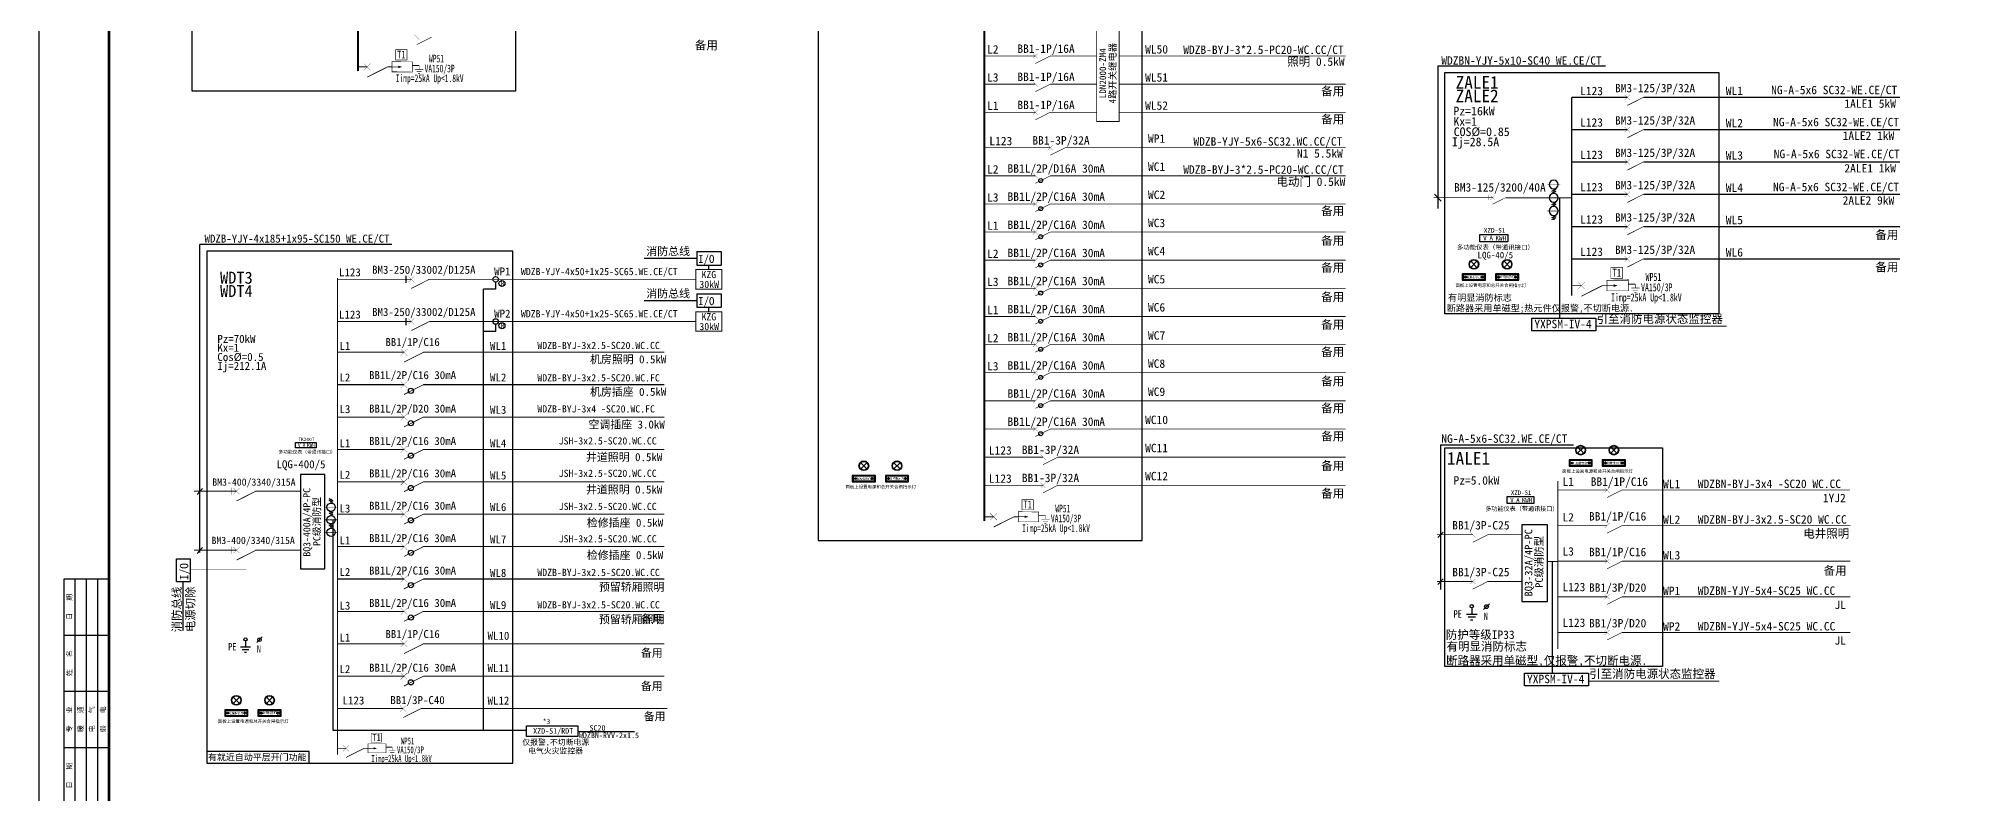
# Model space of a CAD drawing. Header units: millimetres. Extents: x -633009578 to 5705885, y -633235091 to 2571734.
# Drawn here: x 2425455 to 2494462, y 2160139 to 2187002 of the extents above; entities that cross this region are included whole.
import ezdxf
from ezdxf.enums import TextEntityAlignment as Align

# ---------------------------------------------------------------- set-up
doc = ezdxf.new("R2010")
doc.units = ezdxf.units.MM
doc.header["$LTSCALE"] = 1000
doc.header["$MEASUREMENT"] = 0
for name, pattern in [('CENTER2', [1.125, 0.75, -0.125, 0.125, -0.125]), ('CENTERX2', [101.6, 63.5, -12.7, 12.7, -12.7]), ('CONTINOUS', [0]), ('DASHED', [0.75, 0.5, -0.25]), ('USER3', [1.125, 0.875, -0.125, 0, -0.125])]:
    doc.linetypes.add(name, pattern=pattern)
doc.layers.get('0').update_dxf_attribs({"color": 9})
for name, color, linetype in [('000000000000电气', 7, 'Continuous'), ('E-TEXT-PLAN', 7, 'Continuous'), ('ETEXT', 3, 'Continuous'), ('LIU6', 7, 'Continuous'), ('Q4', 4, 'DASHED'), ('SIG_TEXT', 7, 'Continuous'), ('SYST', 7, 'Continuous'), ('电气系统', 3, 'Continuous'), ('系统图', 2, 'Continuous'), ('设备-箱柜', 3, 'Continuous'), ('院图签、封面151013$0$PUB_TITLE', 153, 'Continuous'), ('院图签、封面151013$0$图签文字', 4, 'Continuous')]:
    doc.layers.add(name, color=color, linetype=linetype)
doc.layers.add('CENTER', color=2, linetype='CENTERX2', lineweight=15)
doc.layers.add('DRAW', color=4, linetype='Continuous', lineweight=30)
doc.styles.add('-宋体', font='simhei.ttf', dxfattribs={"width": 0.8})
doc.styles.add('_TCH_LABEL', font='simhei.ttf', dxfattribs={"bigfont": 'GBCBIG'})
doc.styles.add('HZ', font='simhei.ttf', dxfattribs={"width": 0.8, "bigfont": 'HZTXT'})
doc.styles.add('QH2', font='simhei.ttf', dxfattribs={"width": 0.8, "bigfont": 'hztxt.shx'})
doc.styles.add('宋', font='simhei.ttf', dxfattribs={"width": 0.8})
doc.styles.add('宋体', font='simhei.ttf')
doc.styles.add('院图签、封面151013$0$-仿宋_GB2312', font='simhei.ttf')
doc.styles.add('院图签、封面151013$0$-宋体', font='simhei.ttf', dxfattribs={"width": 0.8})

# ---------------------------------------------------------------- blocks, each defined once
blk = doc.blocks.new('1107AA')
at = {"color": 3, "linetype": 'Continuous'}
for points, const_width in [([(0, -7.5), (-3.79, 0)], 0.3), ([(1.25, 1.25), (-1.25, -1.25)], 0.1), ([(-1.25, 1.25), (1.25, -1.25)], 0.1)]:
    blk.add_lwpolyline(points, dxfattribs=dict(at, const_width=const_width))
blk = doc.blocks.new('多功能仪表1')
at = {"layer": '系统图', "color": 2}
blk.add_lwpolyline([(499850, 344131), (501605, 344131), (501605, 343664), (499850, 343664)], close=True, dxfattribs=at)
at = {"color": 3, "linetype": 'Continuous', "style": '宋体'}
for s, p in [('多功能仪表（带通讯接口）', (500821, 343180)), ('V', (500165, 343753)), ('XZD-S1', (500773, 344242)), ('A', (500559, 343755)), ('KWH', (501160, 343748))]:
    blk.add_text(s, height=288, dxfattribs=at).set_placement(p, align=Align.CENTER)
blk = doc.blocks.new('0923')
at = {"color": 3, "linetype": 'Continuous'}
for p, q in [((-5, -3.7), (-2.5, -3.7)), ((-4.6, -5), (-3.5, -2.5)), ((-3.6, -5), (-2.4, -2.5)), ((2.5, -3.7), (5, -3.7)), ((2.9, -5), (4, -2.5)), ((3.9, -5), (5.1, -2.5)), ((10, -3.7), (12.5, -3.7)), ((10.4, -5), (11.5, -2.5)), ((11.4, -5), (12.6, -2.5))]:
    blk.add_line(p, q, dxfattribs=at)
at = {"color": 3, "linetype": 'Continuous', "const_width": 0.3}
for points in [[(-7.5, 0), (-7.5, -7.5)], [(0, 0), (0, -7.5)], [(7.5, 0), (7.5, -7.5)]]:
    blk.add_lwpolyline(points, dxfattribs=at)
at = {"color": 3, "linetype": 'Continuous'}
for centre in [(-7.5, -3.7), (0, -3.7), (7.5, -3.7)]:
    blk.add_circle(centre, 2.5, dxfattribs=at)
blk = doc.blocks.new('166')
at = {"linetype": 'CONTINOUS', "const_width": 0.3}
blk.add_lwpolyline([(2.5, 9.87), (-2.5, 9.87), (-2.5, -0.13), (2.5, -0.13)], close=True, dxfattribs=at)
blk.add_lwpolyline([(0, 9.87), (0, 6.12)], dxfattribs=at)
at = {"linetype": 'CONTINOUS'}
blk.add_lwpolyline([(0, 6.73, 1.25, 0, 0), (0, 4.87, 0, 0, 0)], format="xyseb", dxfattribs=at)
at = {"color": 1, "style": 'HZ', "width": 0.8}
blk.add_attdef('MARK', (5.02, 3.67), '', height=3, dxfattribs=at)
blk = doc.blocks.new('G$C5F426BFC')
at = {"layer": 'ETEXT', "elevation": 0}
for points, const_width in [([(5384, 3322), (5723, 3322)], 30), ([(6640, 3322), (6473, 3322)], 30), ([(7390, 3373), (7644, 3373)], 30), ([(7494, 3235), (7794, 3235)], 22.5), ([(7550, 3160), (7737, 3160)], 22.5), ([(7606, 3085), (7681, 3085)], 22.5), ([(7644, 3235), (7644, 3373)], 22.5)]:
    blk.add_lwpolyline(points, dxfattribs=dict(at, const_width=const_width))
at = {"layer": '电气系统', "color": 3, "const_width": 22.5, "elevation": 0}
blk.add_lwpolyline([(6772, 3954), (6772, 3579), (7196, 3579), (7196, 3954)], close=True, dxfattribs=at)
at = {"layer": 'ETEXT', "rotation": 89.99999999855241}
for name, p, xscale, yscale, zscale in [('1107AA', (5723, 3322, 0), 99.99999952316284, 99.99999952316284, 100), ('166', (7380, 3322, 0), 75, 75, 75)]:
    blk.add_blockref(name, p, dxfattribs=dict(at, xscale=xscale, yscale=yscale, zscale=zscale))
at = {"color": 7, "style": '_TCH_LABEL', "flags": 1}
blk.add_attdef('A', text='', height=0.00903, dxfattribs=at).set_placement((5380, 3322, 0), align=Align.MIDDLE_CENTER)
at = {"layer": '电气系统', "color": 3, "style": '宋'}
for s, width, p in [('T1', 0.8, (6829, 3634, 171)), ('WP51', 0.6, (8007, 3486, 171)), (' Iimp=25kA Up<1.8kV', 0.6, (6637, 2758, 171)), ('VA150/3P  ', 0.6, (7844, 3119, 171))]:
    blk.add_text(s, height=285, dxfattribs=dict(at, width=width)).set_placement(p)
blk = doc.blocks.new('G$CE55235D8')
blk.add_blockref('G$C5F426BFC', (-5384, -3158, 0))
blk = doc.blocks.new('TDRGDF')
at = {"layer": 'Q4', "linetype": 'ByBlock'}
for p, q in [((446388, 58473), (446594, 58679)), ((445777, 58310), (446157, 58310)), ((445841, 58210), (446095, 58210)), ((445924, 58109), (446010, 58109)), ((445967, 58530), (445967, 58311))]:
    blk.add_line(p, q, dxfattribs=at)
for centre, radius in [((445967, 58590), 60.2), ((446491, 58576), 67.1)]:
    blk.add_circle(centre, radius, dxfattribs=at)
at = {"layer": 'LIU6', "style": 'QH2', "width": 0.7}
for s, p in [('PE', (445318, 58180)), ('N', (446394, 58095))]:
    blk.add_text(s, height=270, dxfattribs=at).set_placement(p)
blk = doc.blocks.new('浪涌11')
at = {"layer": '000000000000电气', "xscale": 0.9025, "yscale": 0.9025, "zscale": 0.9025}
blk.add_blockref('G$CE55235D8', (4, 341), dxfattribs=at)
blk = doc.blocks.new('G$C27E13D8611')
at = {"layer": '000000000000电气'}
blk.add_line((-200, -863), (-200, -2879), dxfattribs=at)
blk.add_lwpolyline([(-378, 968), (0, 968), (0, -863), (-378, -863)], close=True, dxfattribs=at)
at = {"layer": '000000000000电气', "style": '宋'}
for s, p in [('电气火灾监控器', (-881, -68)), ('仅报警,不切断电源', (-588, -74)), ('XZD-S1/RDT', (-196, 16, 23345))]:
    blk.add_text(s, height=200, rotation=270, dxfattribs=at).set_placement(p, align=Align.MIDDLE)
for s, p in [('WDZBN-RVV-2x1.5', (-434, -899)), ('SC20', (-174, -1276))]:
    blk.add_text(s, height=200, rotation=270, dxfattribs=at).set_placement(p)
blk = doc.blocks.new('多功能仪表')
at = {"layer": '系统图', "color": 2}
blk.add_lwpolyline([(499850, 344131), (501605, 344131), (501605, 343664), (499850, 343664)], close=True, dxfattribs=at)
at = {"color": 3, "linetype": 'Continuous', "style": '宋体'}
for s, p in [('TK200T', (500773, 344242)), ('多功能仪表（带通讯接口）', (500821, 343180)), ('V', (500165, 343753)), ('A', (500559, 343755)), ('KWH', (501160, 343748))]:
    blk.add_text(s, height=288, dxfattribs=at).set_placement(p, align=Align.CENTER)
blk = doc.blocks.new('wuxiancewen-3dian')
at = {"color": 3, "xscale": 0.6375, "yscale": 0.6375, "zscale": 0.6375}
blk.add_blockref('多功能仪表', (-320699, -218483, 701), dxfattribs=at)
blk = doc.blocks.new('G$C60D7828E')
at = {"layer": '000000000000电气', "color": 3, "linetype": 'USER3', "ltscale": 800}
for p, q in [((-1831, 748), (38, 748)), ((472, 348), (472, 506))]:
    blk.add_line(p, q, dxfattribs=at)
at = {"layer": '000000000000电气', "color": 3}
for p, q in [((38, 990), (38, 506)), ((906, 990), (906, 506))]:
    blk.add_line(p, q, dxfattribs=at)
at = {"layer": '000000000000电气', "color": 3, "ltscale": 1000}
for p, q in [((38, 990), (906, 990)), ((38, 506), (906, 506))]:
    blk.add_line(p, q, dxfattribs=at)
at = {"layer": '000000000000电气', "color": 3, "linetype": 'Continuous', "const_width": 34.2}
blk.add_lwpolyline([(0, 348), (932, 348), (932, -348), (0, -348)], close=True, dxfattribs=at)
at = {"layer": '000000000000电气', "color": 3, "linetype": 'Continuous', "style": '-宋体'}
for s, p in [('消防总线', (-1758, 856)), ('I/O', (86, 584))]:
    blk.add_text(s, height=285, dxfattribs=at).set_placement(p)
blk = doc.blocks.new('院图签、封面151013$0$$titleblk$00000094')
at = {"layer": '院图签、封面151013$0$PUB_TITLE'}
for p, q in [((-120, 16), (0, 16)), ((-120, 16), (-120, 0)), ((-100, 16), (-100, 0)), ((-80, 16), (-80, 0)), ((-60, 16), (-60, 0)), ((-40, 16), (-40, 0)), ((-20, 16), (-20, 0)), ((0, 16), (0, 0)), ((-120, 12), (0, 12)), ((-120, 8), (0, 8)), ((-120, 4), (0, 4)), ((-120, 0), (0, 0))]:
    blk.add_line(p, q, dxfattribs=at)
at = {"layer": '院图签、封面151013$0$PUB_TITLE', "style": '院图签、封面151013$0$-仿宋_GB2312'}
for s, p in [('专   业', (-110, 13.2)), ('姓   名', (-90, 13.2)), ('日   期', (-70, 13.2)), ('专   业', (-50, 13.2)), ('姓   名', (-30, 13.2)), ('日   期', (-10, 13.2)), ('结   构', (-110, 5.2)), ('建   筑', (-110, 9.2)), ('暖   通', (-50, 9.2)), ('电   气', (-50, 5.2)), ('水   道', (-110, 1.2)), ('弱   电', (-50, 1.2))]:
    blk.add_text(s, height=1.8, dxfattribs=at).set_placement(p, align=Align.CENTER)
blk = doc.blocks.new('建筑图框_A0')
for p, q in [((0, 84100), (0, 0)), ((2500, 83100), (2500, 1000))]:
    blk.add_line(p, q)
at = {"layer": '院图签、封面151013$0$PUB_TITLE'}
blk.add_lwpolyline([(0, 0), (118900, 0), (118900, 84100), (0, 84100)], close=True, dxfattribs=at)
at = {"layer": '院图签、封面151013$0$PUB_TITLE', "const_width": 100}
blk.add_lwpolyline([(2500, 1000), (117900, 1000), (117900, 83100), (2500, 83100)], close=True, dxfattribs=at)
at = {"layer": '院图签、封面151013$0$PUB_TITLE', "xscale": 100, "yscale": 100, "zscale": 100, "rotation": 89.99999999999999}
blk.add_blockref('院图签、封面151013$0$$titleblk$00000094', (2500, 13000), dxfattribs=at)
at = {"layer": '院图签、封面151013$0$图签文字', "color": 6, "style": '院图签、封面151013$0$-宋体'}
for tag, height, width, p in [('工程主持人', 400, 0.8, (114688, 36700)), ('审定', 400, 0.8, (114688, 35900)), ('审核', 400, 0.8, (114688, 35100)), ('专业负责人', 400, 0.8, (114688, 34300)), ('校对', 400, 0.8, (114688, 33500)), ('设计', 400, 0.8, (114688, 32700)), ('方案设计人', 400, 0.8, (114688, 31900)), ('工程编号', 300, 0.7, (115738, 8700)), ('版次', 300, 0.7, (113538, 3006)), ('日期', 300, 0.7, (116838, 3000)), ('比例', 300, 0.7, (113538, 2200)), ('图号_X施', 300, 0.7, (116338, 2200)), ('图号_总数', 200, 0.7, (117338, 2000)), ('图号', 200, 0.7, (117338, 2400))]:
    blk.add_attdef(tag, text='', height=height, dxfattribs=dict(at, width=width)).set_placement(p, align=Align.MIDDLE_CENTER)
at = {"layer": '院图签、封面151013$0$图签文字', "color": 6, "style": '院图签、封面151013$0$-宋体', "width": 0.7}
for tag, p in [('建设单位_001', (115736, 7446)), ('工程名称_001', (115734, 6045)), ('图名_001', (114543, 4060))]:
    blk.add_attdef(tag, p, '', height=300, dxfattribs=at)
blk = doc.blocks.new('G$C9CA6F3F9')
at = {"layer": '000000000000电气', "color": 3}
blk.add_lwpolyline([(0, 0), (3645, 0), (3645, 416), (0, 416)], close=True, dxfattribs=at)
at = {"layer": '000000000000电气', "color": 3, "style": '宋'}
blk.add_text('有就近自动平层开门功能', height=228, dxfattribs=at).set_placement((1801, 214), align=Align.MIDDLE)
blk = doc.blocks.new('G$CE57D67AF')
at = {"color": 3}
for p, q in [((-480, 234), (-318, 396)), ((-480, 396), (-318, 234)), ((309, 234), (471, 396)), ((309, 396), (471, 234))]:
    blk.add_line(p, q, dxfattribs=at)
for points in [[(-674, -64), (-124, -64), (-124, 86), (-674, 86)], [(-654, -44), (-144, -44), (-144, 66), (-654, 66)], [(115, -64), (665, -64), (665, 86), (115, 86)], [(135, -44), (645, -44), (645, 66), (135, 66)]]:
    blk.add_lwpolyline(points, close=True, dxfattribs=at)
at = {"layer": 'CENTER', "linetype": 'CENTER2', "lineweight": -2}
for p, q in [((-631, 11), (-567, 11)), ((-167, 11), (-231, 11)), ((-199, -21), (-199, 43)), ((158, 11), (222, 11)), ((190, -21), (190, 43)), ((622, 11), (558, 11)), ((590, -21), (590, 43))]:
    blk.add_line(p, q, dxfattribs=at)
at = {"layer": 'DRAW', "lineweight": -2}
for centre in [(-599, 11), (-199, 11), (190, 11), (590, 11)]:
    blk.add_circle(centre, 21, dxfattribs=at)
at = {"layer": 'DRAW'}
for centre, radius in [((-399, 315), 115), ((-399, 315), 105), ((390, 315), 115), ((390, 315), 105)]:
    blk.add_circle(centre, radius, dxfattribs=at)
at = {"layer": 'SIG_TEXT', "color": 4, "style": '宋体'}
for s, height, p in [('电源指示灯', 50, (-583, -20)), ('合闸指示灯', 50, (213, -10)), ('面板上设置电源和总开关合闸指示灯', 75, (-837, -221))]:
    blk.add_text(s, height=height, dxfattribs=at).set_placement(p)

msp = doc.modelspace()

# ---------------------------------------------------------------- linework, layer by layer
at = {"color": 3, "linetype": 'Continuous'}
for p, q in [((2479634.2, 2177051.3), (2479634.2, 2181342.6)), ((2475376.2, 2172547.6), (2475376.2, 2167392.2)), ((2475376.2, 2172547.6), (2480118.9, 2172547.6)), ((2475280.7, 2169242.3), (2475471.7, 2169433.2)), ((2479373.1, 2164412.1), (2479373.1, 2168392.2)), ((2475280.7, 2167576.1), (2475471.7, 2167767))]:
    msp.add_line(p, q, dxfattribs=at)
for points in [[(2478637.4, 2177051.3), (2480912.3, 2177051.3), (2480912.3, 2176601.3), (2478637.4, 2176601.3)], [(2475539.6, 2172431.4), (2483287.7, 2172431.4), (2483287.7, 2164647.2), (2475539.6, 2164647.2)], [(2478376.2, 2164412.1), (2480651.1, 2164412.1), (2480651.1, 2163962.1), (2478376.2, 2163962.1)]]:
    msp.add_lwpolyline(points, close=True, dxfattribs=at)
for points, const_width in [([(2485568.9, 2176767.6), (2480912.3, 2176767.6)], 31.5), ([(2479556.2, 2171253.6), (2479556.2, 2165276.2)], 35), ([(2479186.5, 2168392.2), (2479556.2, 2168392.2)], 35), ([(2485307.8, 2164128.5), (2480651.1, 2164128.5)], 31.5)]:
    msp.add_lwpolyline(points, dxfattribs=dict(at, const_width=const_width))
at = {"color": 3}
msp.add_lwpolyline([(2479193.1, 2169701.1), (2478275, 2169701.1), (2478275, 2166968.7), (2479193.1, 2166968.7)], close=True, dxfattribs=at)
at = {"layer": '000000000000电气', "linetype": 'CONTINOUS'}
for p, q in [((2475288, 2186040.1), (2475288, 2180956.4)), ((2475288, 2186040.1), (2481260.9, 2186040.1)), ((2475404.7, 2181220.7), (2475167.5, 2181466.4))]:
    msp.add_line(p, q, dxfattribs=at)
at = {"layer": '000000000000电气', "color": 3, "linetype": 'Continuous'}
for p, q in [((2431189.4, 2168711.7), (2431189.4, 2179681.7)), ((2438029.7, 2179675), (2431189.4, 2179681.7)), ((2430355.5, 2167676.5), (2430355.5, 2168490)), ((2430355.5, 2168490), (2430859.1, 2168490)), ((2430859.1, 2167676.5), (2430859.1, 2168490)), ((2430355.5, 2167676.5), (2430859.1, 2167676.5)), ((2430600.2, 2165934.6), (2430600.2, 2167676.5))]:
    msp.add_line(p, q, dxfattribs=at)
at = {"layer": '000000000000电气', "color": 3}
for p, q in [((2438528.9, 2178560.3), (2438528.9, 2178312.6)), ((2438528.9, 2177058), (2438528.9, 2176810.3))]:
    msp.add_line(p, q, dxfattribs=at)
at = {"layer": '000000000000电气', "color": 3, "const_width": 29.2, "elevation": 0}
msp.add_lwpolyline([(2463933.1, 2184058.2), (2463133.6, 2184058.2), (2463133.6, 2187696.2), (2463933.1, 2187696.2)], close=True, dxfattribs=at)
at = {"layer": '000000000000电气', "color": 3}
for points, const_width in [([(2459133.2, 2186388.3), (2460950.5, 2186388.3)], 29.2), ([(2461482, 2186388.3), (2463133.6, 2186388.3)], 29.2), ([(2463933.1, 2186388.3), (2472003.5, 2186388.3)], 29.2), ([(2459133.2, 2185386.8), (2460950.5, 2185386.8)], 29.2), ([(2461482, 2185386.8), (2463133.6, 2185386.8)], 29.2), ([(2463933.1, 2185386.8), (2472003.5, 2185386.8)], 29.2), ([(2459133.2, 2184385.2), (2460950.5, 2184385.2)], 29.2), ([(2461482, 2184385.2), (2463133.6, 2184385.2)], 29.2), ([(2463933.1, 2184385.2), (2472003.5, 2184385.2)], 29.2), ([(2459133.2, 2183123.8), (2461483.5, 2183123.8)], 29.2), ([(2462015, 2183123.8), (2472003.5, 2183123.8)], 29.2), ([(2459133.2, 2182122.2), (2460950.5, 2182122.2)], 29.2), ([(2461482, 2182122.2), (2472003.5, 2182122.2)], 29.2), ([(2459133.2, 2181120.7), (2460950.5, 2181120.7)], 29.2), ([(2461482, 2181120.7), (2472003.5, 2181120.7)], 29.2), ([(2459133.2, 2180119.1), (2460950.5, 2180119.1)], 29.2), ([(2461482, 2180119.1), (2472003.5, 2180119.1)], 29.2), ([(2459133.2, 2179117.5), (2460950.5, 2179117.5)], 29.2), ([(2461482, 2179117.5), (2472003.5, 2179117.5)], 29.2), ([(2436091.5, 2178436.6), (2438723.8, 2178436.6)], 34.2), ([(2439365, 2178436.6), (2448853, 2178436.6)], 34.2), ([(2459133.2, 2178116), (2460950.5, 2178116)], 29.2), ([(2461482, 2178116), (2472003.5, 2178116)], 29.2), ([(2436091.5, 2176934.3), (2438723.8, 2176934.3)], 34.2), ([(2439365, 2176934.3), (2448853, 2176934.3)], 34.2), ([(2459133.2, 2177114.4), (2460950.5, 2177114.4)], 29.2), ([(2461482, 2177114.4), (2472003.5, 2177114.4)], 29.2), ([(2436091.5, 2175838.5), (2438463.6, 2175838.5)], 38), ([(2439156.1, 2175838.5), (2447739.8, 2175838.5)], 38), ([(2459133.2, 2176112.8), (2460950.5, 2176112.8)], 29.2), ([(2461482, 2176112.8), (2472003.5, 2176112.8)], 29.2), ([(2459133.2, 2175111.3), (2460950.5, 2175111.3)], 29.2), ([(2461482, 2175111.3), (2472003.5, 2175111.3)], 29.2), ([(2436091.5, 2174685.3), (2438463.6, 2174685.3)], 38), ([(2439156.1, 2174685.3), (2447737.8, 2174685.3)], 38), ([(2459133.2, 2174109.7), (2460950.5, 2174109.7)], 29.2), ([(2461482, 2174109.7), (2472003.5, 2174109.7)], 29.2), ([(2436091.5, 2173532.1), (2438463.6, 2173532.1)], 38), ([(2439156.1, 2173532.1), (2447737.8, 2173532.1)], 38), ([(2459133.2, 2173108.1), (2460950.5, 2173108.1)], 29.2), ([(2461482, 2173108.1), (2472003.5, 2173108.1)], 29.2), ([(2436091.5, 2172378.9), (2438463.6, 2172378.9)], 38), ([(2439156.1, 2172378.9), (2447737.8, 2172378.9)], 38), ([(2459133.1, 2172106.6), (2461224.1, 2172106.6)], 29.2), ([(2461755.5, 2172106.6), (2472003.5, 2172106.6)], 29.2), ([(2436091.5, 2171225.8), (2438463.6, 2171225.8)], 38), ([(2439156.1, 2171225.8), (2447737.8, 2171225.8)], 38), ([(2459133.1, 2171105), (2461224.1, 2171105)], 29.2), ([(2461755.5, 2171105), (2472003.5, 2171105)], 29.2), ([(2479556.2, 2170936), (2481314.5, 2170936)], 29.2), ([(2481845.9, 2170936), (2489965.8, 2170936)], 29.2), ([(2435646.9, 2169873.9), (2436091.5, 2169873.9)], 34.2), ([(2436091.5, 2170072.6), (2438463.6, 2170072.6)], 38), ([(2439156.1, 2170072.6), (2447737.8, 2170072.6)], 38), ([(2479556.2, 2169668), (2481314.5, 2169668)], 29.2), ([(2481845.9, 2169668), (2489981.2, 2169668)], 29.2), ([(2436091.5, 2168919.4), (2438463.6, 2168919.4)], 38), ([(2439156.1, 2168919.4), (2447737.8, 2168919.4)], 38), ([(2475253.9, 2169342.3), (2476529.6, 2169342.3)], 29.2), ([(2478275, 2169342.3), (2477061.1, 2169342.3)], 29.2), ([(2479556.2, 2168399.9), (2481314.5, 2168399.9)], 29.2), ([(2481845.9, 2168399.9), (2489981.2, 2168399.9)], 29.2), ([(2436091.5, 2167766.2), (2438463.6, 2167766.2)], 38), ([(2439156.1, 2167766.2), (2447737.8, 2167766.2)], 38), ([(2475253.9, 2167676.1), (2476529.6, 2167676.1)], 29.2), ([(2478275, 2167676.1), (2477061.1, 2167676.1)], 29.2), ([(2479556.2, 2167131.9), (2481314.5, 2167131.9)], 29.2), ([(2481845.9, 2167131.9), (2489981.2, 2167131.9)], 29.2), ([(2436091.5, 2166613), (2438463.6, 2166613)], 38), ([(2439156.1, 2166613), (2447737.8, 2166613)], 38), ([(2436091.5, 2165459.9), (2438463.6, 2165459.9)], 38), ([(2439156.1, 2165459.9), (2447737.8, 2165459.9)], 38), ([(2479556.2, 2165863.9), (2481314.5, 2165863.9)], 29.2), ([(2481845.9, 2165863.9), (2489981.2, 2165863.9)], 29.2), ([(2436091.5, 2164306.7), (2438463.6, 2164306.7)], 38), ([(2439156.1, 2164306.7), (2447737.8, 2164306.7)], 38), ([(2439069.3, 2163153.5), (2447845.7, 2163153.5)], 34.2)]:
    msp.add_lwpolyline(points, dxfattribs=dict(at, const_width=const_width))
at = {"layer": '000000000000电气', "color": 2}
msp.add_lwpolyline([(2475539.6, 2185803.8), (2485287.8, 2185803.8), (2485287.8, 2177206.5), (2475539.6, 2177206.5)], close=True, dxfattribs=at)
at = {"layer": '000000000000电气', "color": 3, "linetype": 'Continuous'}
for points, const_width in [([(2480053.2, 2184919.8), (2480053.2, 2177852.9)], 46.3), ([(2480053.2, 2184919.8), (2482033.9, 2184919.8)], 46.3), ([(2480053.2, 2183768.7), (2482033.9, 2183768.7)], 46.3), ([(2480053.2, 2182617.7), (2482033.9, 2182617.7)], 46.3), ([(2475132, 2181343.6), (2477231, 2181343.6)], 27.2), ([(2477089.4, 2181436.6), (2477089.4, 2181256.6)], 13.6), ([(2477698.3, 2181342.6), (2480055.7, 2181342.6)], 36.7), ([(2480053.2, 2181466.6), (2482033.9, 2181466.6)], 46.3), ([(2480053.2, 2180315.5), (2482033.9, 2180315.5)], 46.3), ([(2480053.2, 2179164.4), (2482033.9, 2179164.4)], 46.3), ([(2436091.5, 2161508.8), (2436091.5, 2178479.3)], 34.2), ([(2430859.1, 2168105.3), (2432853.1, 2168105.3), (2432853.1, 2170961.5)], 0.99), ([(2432334.9, 2171019.5), (2432334.9, 2170771.8)], 8.55), ([(2430987, 2170895.6), (2432498.9, 2170895.6)], 34.2), ([(2433171.3, 2170895.6), (2434774.7, 2170895.6)], 34.2), ([(2432334.9, 2168913.6), (2432334.9, 2168665.9)], 8.55), ([(2430987, 2168789.8), (2432498.9, 2168789.8)], 34.2), ([(2433171.3, 2168789.8), (2434774.7, 2168789.8)], 34.2), ([(2436090.4, 2163153.5), (2438428, 2163153.5)], 34.2)]:
    msp.add_lwpolyline(points, dxfattribs=dict(at, const_width=const_width))
at = {"layer": '000000000000电气', "color": 2, "linetype": 'Continuous', "const_width": 46.3}
for points in [[(2482612.5, 2184919.8), (2491751.7, 2184919.8)], [(2482612.5, 2183768.7), (2491751.7, 2183768.7)], [(2482612.5, 2182617.7), (2491751.7, 2182617.7)], [(2482612.5, 2181466.6), (2491751.7, 2181466.6)], [(2482612.5, 2180315.5), (2491751.7, 2180315.5)], [(2482612.5, 2179164.4), (2491751.7, 2179164.4)]]:
    msp.add_lwpolyline(points, dxfattribs=at)
at = {"layer": '000000000000电气', "color": 3}
for points in [[(2431436.6, 2161213.2), (2442335.3, 2161213.2), (2442335.3, 2179436.4), (2431436.6, 2179436.4)], [(2435646.9, 2171489.2), (2434774.7, 2171489.2), (2434774.7, 2168127.5), (2435646.9, 2168127.5)]]:
    msp.add_lwpolyline(points, close=True, dxfattribs=at)
at = {"layer": '000000000000电气'}
for points in [[(2441728.4, 2178338.2), (2441728.4, 2178082.3), (2441299.2, 2178082.3)], [(2441299.2, 2162383.1), (2441299.2, 2178082.3)], [(2441728.4, 2176835.9), (2441728.4, 2176580), (2441299.2, 2176580)], [(2435927.4, 2169865.1), (2435927.4, 2162383.1), (2442825.4, 2162383.1)]]:
    msp.add_lwpolyline(points, dxfattribs=at)
at = {"layer": '000000000000电气', "color": 3}
for points in [[(2431283.7, 2170993.2), (2431095, 2170779.4)], [(2431283.7, 2168887.3), (2431095, 2168673.5)]]:
    msp.add_lwpolyline(points, dxfattribs=at)
for centre, radius in [((2461140.4, 2181954.3), 70.9), ((2461140.4, 2180952.7), 70.9), ((2461140.4, 2179951.2), 70.9), ((2461140.4, 2178949.6), 70.9), ((2461140.4, 2177948), 70.9), ((2461140.4, 2176946.5), 70.9), ((2461140.4, 2175944.9), 70.9), ((2438711, 2174466.5), 92.4), ((2461140.4, 2174943.4), 70.9), ((2461140.4, 2173941.8), 70.9), ((2438711, 2173313.3), 92.4), ((2461140.4, 2172940.2), 70.9), ((2438711, 2172160.1), 92.4), ((2438711, 2171007), 92.4), ((2438711, 2169853.8), 92.4), ((2438711, 2168700.6), 92.4), ((2438711, 2167547.4), 92.4), ((2438711, 2166394.2), 92.4), ((2438711, 2164087.9), 92.4)]:
    msp.add_circle(centre, radius, dxfattribs=at)
at = {"layer": '000000000000电气'}
for centre, radius in [((2441728.4, 2178436.6), 98.4), ((2441951.3, 2178288.2), 106.9), ((2441728.4, 2176934.3), 98.4), ((2441951.3, 2176785.9), 106.9)]:
    msp.add_circle(centre, radius, dxfattribs=at)
at = {"layer": 'SYST', "color": 3, "linetype": 'Continuous', "const_width": 64.8}
for points in [[(2459133.2, 2235781.9), (2459133.1, 2169836.4)], [(2436825.1, 2235452), (2436825.1, 2185856.2)]]:
    msp.add_lwpolyline(points, dxfattribs=at)
at = {"layer": '电气系统', "color": 3}
for points in [[(2464753.5, 2236125), (2453213.6, 2236125), (2453213.6, 2169132.6), (2464753.5, 2169132.6)], [(2442445.5, 2235795.1), (2430905.6, 2235795.1), (2430905.6, 2185152.4), (2442445.5, 2185152.3)]]:
    msp.add_lwpolyline(points, close=True, dxfattribs=at)

# ---------------------------------------------------------------- block references
for name, p in [('G$C60D7828E', (2448853, 2178436.6)), ('G$C60D7828E', (2448853, 2176934.3)), ('G$C9CA6F3F9', (2431436.6, 2161213.2))]:
    msp.add_blockref(name, p)
at = {"linetype": 'Continuous'}
msp.add_blockref('TDRGDF', (2030527.3, 2108206.4, 2.8), dxfattribs=at)
at = {"layer": '000000000000电气', "color": 3}
for name, p, xscale, yscale, zscale, rotation in [('1107AA', (2438916.1, 2187060), 70.85880000013579, 70.85880000013579, 70.85880000013579, 90), ('1107AA', (2460950.5, 2186388.3), 70.85880000013579, 70.85880000013579, 70.85880000013579, 90), ('1107AA', (2460950.5, 2185386.8), 70.85880000013579, 70.85880000013579, 70.85880000013579, 90), ('1107AA', (2460950.5, 2184385.2), 70.85880000013579, 70.85880000013579, 70.85880000013579, 90), ('1107AA', (2461483.5, 2183123.8), 70.85880000013579, 70.85880000013579, 70.85880000013579, 90), ('1107AA', (2460950.5, 2182122.2), 70.85880000013579, 70.85880000013579, 70.85880000013579, 90), ('1107AA', (2460950.5, 2181120.7), 70.85880000013579, 70.85880000013579, 70.85880000013579, 90), ('1107AA', (2460950.5, 2180119.1), 70.85880000013579, 70.85880000013579, 70.85880000013579, 90), ('1107AA', (2438723.8, 2178436.6), 85.5, 85.5, 85.5, 90), ('1107AA', (2460950.5, 2179117.5), 70.85880000013579, 70.85880000013579, 70.85880000013579, 90), ('1107AA', (2460950.5, 2178116), 70.85880000013579, 70.85880000013579, 70.85880000013579, 90), ('1107AA', (2460950.5, 2177114.4), 70.85880000013579, 70.85880000013579, 70.85880000013579, 90), ('1107AA', (2438723.8, 2176934.3), 85.5, 85.5, 85.5, 90), ('1107AA', (2438463.6, 2175838.5), 92.34000000017694, 92.34000000017694, 92.34000000017694, 90), ('1107AA', (2460950.5, 2176112.8), 70.85880000013579, 70.85880000013579, 70.85880000013579, 90), ('1107AA', (2460950.5, 2175111.3), 70.85880000013579, 70.85880000013579, 70.85880000013579, 90), ('1107AA', (2438463.6, 2174685.3), 92.34000000017694, 92.34000000017694, 92.34000000017694, 90), ('1107AA', (2460950.5, 2174109.7), 70.85880000013579, 70.85880000013579, 70.85880000013579, 90), ('1107AA', (2438463.6, 2173532.1), 92.34000000017694, 92.34000000017694, 92.34000000017694, 90), ('1107AA', (2460950.5, 2173108.1), 70.85880000013579, 70.85880000013579, 70.85880000013579, 90), ('1107AA', (2438463.6, 2172378.9), 92.34000000017694, 92.34000000017694, 92.34000000017694, 90), ('1107AA', (2461224.1, 2172106.6), 70.85880000013579, 70.85880000013579, 70.85880000013579, 90), ('1107AA', (2432498.9, 2170895.6), 92.34000000017694, 92.34000000017694, 92.34000000017694, 90), ('1107AA', (2438463.6, 2171225.8), 92.34000000017694, 92.34000000017694, 92.34000000017694, 90), ('1107AA', (2461224.1, 2171105), 70.85880000013579, 70.85880000013579, 70.85880000013579, 90), ('1107AA', (2481314.5, 2170936), 70.85880000013579, 70.85880000013579, 70.85880000013579, 90), ('0923', (2435647.1, 2169875.5), 59.55507249995428, 59.55507249995428, 59.55507249995428, 89.99999846317257), ('1107AA', (2438463.6, 2170072.6), 92.34000000017694, 92.34000000017694, 92.34000000017694, 90), ('1107AA', (2481314.5, 2169668), 70.85880000013579, 70.85880000013579, 70.85880000013579, 90), ('1107AA', (2432498.9, 2168789.8), 92.34000000017694, 92.34000000017694, 92.34000000017694, 90), ('1107AA', (2438463.6, 2168919.4), 92.34000000017694, 92.34000000017694, 92.34000000017694, 90), ('1107AA', (2476529.6, 2169342.3), 70.85880000013579, 70.85880000013579, 70.85880000013579, 90), ('1107AA', (2481314.5, 2168399.9), 70.85880000013579, 70.85880000013579, 70.85880000013579, 90), ('1107AA', (2438463.6, 2167766.2), 92.34000000017694, 92.34000000017694, 92.34000000017694, 90), ('1107AA', (2476529.6, 2167676.1), 70.85880000013579, 70.85880000013579, 70.85880000013579, 90), ('1107AA', (2481314.5, 2167131.9), 70.85880000013579, 70.85880000013579, 70.85880000013579, 90), ('1107AA', (2438463.6, 2166613), 92.34000000017694, 92.34000000017694, 92.34000000017694, 90), ('1107AA', (2438463.6, 2165459.9), 92.34000000017694, 92.34000000017694, 92.34000000017694, 90), ('1107AA', (2481314.5, 2165863.9), 70.85880000013579, 70.85880000013579, 70.85880000013579, 90), ('1107AA', (2438463.6, 2164306.7), 92.34000000017694, 92.34000000017694, 92.34000000017694, 90)]:
    msp.add_blockref(name, p, dxfattribs=dict(at, xscale=xscale, yscale=yscale, zscale=zscale, rotation=rotation))
at = {"layer": '000000000000电气'}
for name, p, xscale, yscale, zscale in [('浪涌11', (2436825.1, 2185480.1), 1.066078125, 1.066078125, 1.066078125), ('G$CE55235D8', (2480055.2, 2178048.5), 1.00276775, 1.00276775, 1.00276775), ('浪涌11', (2459133.1, 2169460.4), 1.066078125, 1.066078125, 1.066078125), ('G$CE55235D8', (2436105.1, 2161594.6, 0), 0.8573749999999999, 0.8573749999999999, 0.8573749999999999)]:
    msp.add_blockref(name, p, dxfattribs=dict(at, xscale=xscale, yscale=yscale, zscale=zscale))
at = {"layer": '000000000000电气', "linetype": 'Continuous'}
for p, xscale, yscale, zscale, rotation in [((2482033.9, 2184919.8), 77.14311788782537, 77.14311788782537, 77.14311788782537, 89.99999969253692), ((2482033.9, 2183768.7), 77.14311788782537, 77.14311788782537, 77.14311788782537, 89.99999969253692), ((2482033.9, 2182617.7), 77.14311788782537, 77.14311788782537, 77.14311788782537, 89.99999969253692), ((2477237, 2181343.6), 61.23081981845084, 61.23081981845084, 61.23081981845084, 90), ((2482033.9, 2181466.6), 77.14311788782537, 77.14311788782537, 77.14311788782537, 89.99999969253692), ((2482033.9, 2180315.5), 77.14311788782537, 77.14311788782537, 77.14311788782537, 89.99999969253692), ((2482033.9, 2179164.4), 77.14311788782537, 77.14311788782537, 77.14311788782537, 89.99999969253692)]:
    msp.add_blockref('1107AA', p, dxfattribs=dict(at, xscale=xscale, yscale=yscale, zscale=zscale, rotation=rotation))
at = {"layer": '000000000000电气', "color": 3, "linetype": 'Continuous'}
for name, p, xscale, yscale, zscale, rotation in [('0923', (2479179.9, 2181341.2, 1245.5), -62.68892310445187, 62.68892310445185, 62.68892310449999, 90.000001536825), ('1107AA', (2438428, 2163153.5), 85.5, 85.5, 85.5, 90)]:
    msp.add_blockref(name, p, dxfattribs=dict(at, xscale=xscale, yscale=yscale, zscale=zscale, rotation=rotation))
at = {"layer": '000000000000电气', "color": 3}
for p, xscale, yscale, zscale in [((2193538.8, 1985030, 622.8), 0.566661, 0.566661, 0.566661), ((2208669.1, 1985446.5), 0.5383333333333333, 0.5383333333333333, 0.5383333333333333)]:
    msp.add_blockref('多功能仪表1', p, dxfattribs=dict(at, xscale=xscale, yscale=yscale, zscale=zscale))
at = {"layer": '000000000000电气', "color": 1, "xscale": 1.5, "yscale": 1.5, "zscale": 1.5}
for p in [(2477168, 2178498.8), (2480969.6, 2171881.4), (2455440.4, 2171325.3), (2433089.2, 2162976.6)]:
    msp.add_blockref('G$CE57D67AF', p, dxfattribs=at)
at = {"layer": '000000000000电气', "color": 2, "xscale": 0.66, "yscale": 0.66, "zscale": 0.66}
msp.add_blockref('wuxiancewen-3dian', (2435950.3, 2172037, -792.4), dxfattribs=at)
at = {"layer": '000000000000电气', "linetype": 'Continuous', "xscale": 0.95, "yscale": 0.95, "zscale": 0.95}
msp.add_blockref('TDRGDF', (2009150.3, 2109956.7), dxfattribs=at)
at = {"layer": '000000000000电气', "rotation": 90}
msp.add_blockref('G$C27E13D8611', (2443793.8, 2162536.4), dxfattribs=at)
at = {"layer": '设备-箱柜'}
msp.add_blockref('建筑图框_A0', (2425455.3, 2154771.4), dxfattribs=at)

# ---------------------------------------------------------------- texts
at = {"color": 3, "linetype": 'Continuous', "style": '-宋体'}
for s, p in [('引至消防电源状态监控器', (2480936.2, 2176879.4)), ('YXPSM-IV-4', (2478723.1, 2176696.7)), ('NG-A-5x6-SC32.WE.CE/CT', (2475407.8, 2172615.7, -7.1)), ('Pz=5.0kW', (2475844.4, 2171126.7)), ('L1', (2479723.2, 2171083.8)), ('WL1', (2483307.8, 2170999.6)), ('BB1/3P-C25', (2475798.5, 2169530.1)), ('WL2', (2483307.8, 2169731.5)), ('WL3', (2483307.8, 2168463.5)), ('WP1', (2483307.8, 2167195.5)), ('WP2', (2483307.8, 2165927.5)), ('YXPSM-IV-4', (2478462, 2164057.6)), ('引至消防电源状态监控器', (2480675, 2164240.3))]:
    msp.add_text(s, height=300, dxfattribs=at).set_placement(p)
at = {"layer": '000000000000电气', "color": 3}
for s, height, style, p in [('备用', 300, '宋', (2449231.7, 2186778.4)), ('BB1-1P/16A', 300, '宋', (2461330, 2186624.4)), ('L2', 300, '宋', (2459434.5, 2186624.4)), ('WL50', 300, '宋', (2465268, 2186624.4)), ('WDZB-BYJ-3*2.5-PC20-WC.CC/CT', 300, '宋', (2469075, 2186586.2)), ('照明 0.5kW', 300, '宋', (2470943.3, 2186187.8)), ('L3', 300, '宋', (2459434.5, 2185622.8)), ('BB1-1P/16A', 300, '宋', (2461330, 2185622.8)), ('WL51', 300, '宋', (2465268, 2185622.8)), ('L1', 300, '宋', (2459434.5, 2184621.3)), ('BB1-1P/16A', 300, '宋', (2461330, 2184621.3)), ('WL52', 300, '宋', (2465268, 2184621.3)), ('备用', 300, '宋', (2471539.7, 2185144.5)), ('备用', 300, '宋', (2471539.7, 2184143)), ('L123', 300, '宋', (2459720.7, 2183359.9)), ('BB1-3P/32A', 300, '宋', (2461863, 2183359.9)), ('WP1', 300, '宋', (2465268, 2183448.8)), ('WDZB-YJY-5x6-SC32.WC.CC/CT', 300, '宋', (2469233, 2183321.6)), ('N1 5.5kW', 300, '宋', (2471083.5, 2182923.3)), ('L2', 300, '宋', (2459434.5, 2182352.4)), ('BB1L/2P/D16A 30mA', 300, '宋', (2461694.5, 2182358.3)), ('WC1', 300, '宋', (2465268, 2182447.3)), ('WDZB-BYJ-3*2.5-PC20-WC.CC/CT', 300, '宋', (2469075, 2182320.1)), ('电动门 0.5kW', 300, '宋', (2470764.8, 2181921.7)), ('L3', 300, '宋', (2459434.5, 2181350.8)), ('BB1L/2P/C16A 30mA', 300, '宋', (2461694.5, 2181356.7)), ('WC2', 300, '宋', (2465268, 2181445.7)), ('WC3', 300, '宋', (2465268, 2180444.1)), ('备用', 300, '宋', (2471539.7, 2180878.4)), ('L1', 300, '宋', (2459434.5, 2180349.2)), ('BB1L/2P/C16A 30mA', 300, '宋', (2461694.5, 2180355.2)), ('备用', 300, '宋', (2471539.7, 2179825.9)), ('L2', 300, '宋', (2459434.5, 2179347.7)), ('BB1L/2P/C16A 30mA', 300, '宋', (2461694.5, 2179353.6)), ('WC4', 300, '宋', (2465268, 2179442.6)), ('BM3-250/33002/D125A', 285, '宋', (2439169.6, 2178752.9)), ('BB1L/2P/C16A 30mA', 300, '宋', (2461694.5, 2178352)), ('WC5', 300, '宋', (2465268, 2178441)), ('备用', 300, '宋', (2471539.7, 2178865)), ('L3', 300, '宋', (2459434.5, 2178346.1)), ('备用', 300, '宋', (2471539.7, 2177817.5)), ('BM3-250/33002/D125A', 285, '宋', (2439169.6, 2177250.6)), ('L1', 300, '宋', (2459434.5, 2177344.5)), ('BB1L/2P/C16A 30mA', 300, '宋', (2461694.5, 2177350.5)), ('WC6', 300, '宋', (2465268, 2177439.4)), ('L2', 300, '宋', (2459434.5, 2176343)), ('BB1L/2P/C16A 30mA', 300, '宋', (2461694.5, 2176348.9)), ('WC7', 300, '宋', (2465268, 2176437.9)), ('备用', 300, '宋', (2471539.7, 2176832.7)), ('BB1/1P/C16', 285, '宋', (2438768.9, 2176179.8)), ('机房照明 0.5kW', 285, '宋', (2446447.6, 2175595.3)), ('备用', 300, '宋', (2471539.7, 2175860.3)), ('BB1L/2P/C16 30mA', 285, '宋', (2438768.9, 2175003)), ('L3', 300, '宋', (2459434.5, 2175341.4)), ('BB1L/2P/C16A 30mA', 300, '宋', (2461694.5, 2175347.3)), ('WC8', 300, '宋', (2465268, 2175436.3)), ('机房插座 0.5kW', 285, '宋', (2446447.6, 2174442.1)), ('BB1L/2P/C16A 30mA', 300, '宋', (2461694.5, 2174345.8)), ('WC9', 300, '宋', (2465268, 2174434.7)), ('备用', 300, '宋', (2471539.7, 2174819.2)), ('BB1L/2P/D20 30mA', 285, '宋', (2438768.9, 2173810.4)), ('备用', 300, '宋', (2471539.7, 2173857.2)), ('空调插座 3.0kW', 285, '宋', (2446392.6, 2173278)), ('BB1L/2P/C16A 30mA', 300, '宋', (2461694.5, 2173344.2)), ('WC10', 300, '宋', (2465268, 2173433.2)), ('备用', 300, '宋', (2471539.7, 2172855.6)), ('BB1L/2P/C16 30mA', 285, '宋', (2438768.9, 2172657.3)), ('L123', 300, '宋', (2459701.8, 2172342.6)), ('BB1-3P/32A', 300, '宋', (2461489.8, 2172342.6)), ('WC11', 300, '宋', (2465268, 2172431.6)), ('BB1L/2P/C16 30mA', 285, '宋', (2438768.9, 2171504.1)), ('井道照明 0.5kW', 285, '宋', (2446304.2, 2172113.5)), ('备用', 300, '宋', (2471539.7, 2171808.1)), ('BM3-400/3340/315A', 256.5, '-宋体', (2433119.1, 2171196.4)), ('井道照明 0.5kW', 285, '宋', (2446304.2, 2170960.3)), ('L123', 300, '宋', (2459701.8, 2171341.1)), ('BB1-3P/32A', 300, '宋', (2461489.8, 2171341.1)), ('WC12', 300, '宋', (2465268, 2171430)), ('备用', 300, '宋', (2471539.7, 2170823.4)), ('BB1L/2P/C16 30mA', 285, '宋', (2438768.9, 2170350.9)), ('检修插座 0.5kW', 285, '宋', (2446336.3, 2169780.6)), ('BM3-400/3340/315A', 256.5, '-宋体', (2433092, 2169121)), ('BB1L/2P/C16 30mA', 285, '宋', (2438768.9, 2169197.7)), ('BB1L/2P/C16 30mA', 285, '宋', (2438768.9, 2168044.5)), ('检修插座 0.5kW', 285, '宋', (2446336.3, 2168627.5)), ('预留轿厢照明', 285, '宋', (2446572.3, 2167492.6, 70)), ('BB1L/2P/C16 30mA', 285, '宋', (2438768.9, 2166891.4)), ('预留轿厢照明', 285, '宋', (2446572.3, 2166339.4, 70)), ('备用', 285, '宋', (2447290.3, 2166362, 70)), ('BB1/1P/C16', 285, '宋', (2438768.9, 2165783.8)), ('BB1L/2P/C16 30mA', 285, '宋', (2438768.9, 2164585)), ('备用', 285, '宋', (2447290.3, 2165145, 70)), ('备用', 285, '宋', (2447290.3, 2163964.3, 70)), ('BB1/3P-C40', 285, '宋', (2438946.4, 2163432.3)), ('备用', 285, '宋', (2447388.8, 2162885.6, -0.4))]:
    msp.add_text(s, height=height, dxfattribs=dict(at, style=style)).set_placement(p, align=Align.MIDDLE)
at = {"layer": '000000000000电气', "color": 6, "style": '宋'}
for s, p in [('LDN2000-ZM4', (2463470.9, 2184883.8, 0)), ('4路开关继电器', (2463820.5, 2184698.1, 0))]:
    msp.add_text(s, height=237.6, rotation=90, dxfattribs=at).set_placement(p)
at = {"layer": '000000000000电气', "color": 2, "linetype": 'Continuous', "style": '宋'}
for s, p in [('WDZBN-YJY-5x10-SC40 WE.CE/CT', (2478265.9, 2186203.5)), ('NG-A-5x6 SC32-WE.CE/CT', (2489401.2, 2185154.2)), ('NG-A-5x6 SC32-WE.CE/CT', (2489468.9, 2184010.9)), ('NG-A-5x6 SC32-WE.CE/CT', (2489494.5, 2182875.5)), ('BM3-125/3200/40A', (2477495.1, 2181687.2)), ('NG-A-5x6 SC32-WE.CE/CT', (2489465.5, 2181701))]:
    msp.add_text(s, height=300.001, dxfattribs=at).set_placement(p, align=Align.MIDDLE)
at = {"layer": '000000000000电气', "color": 6, "style": '宋'}
for s, p in [('ZALE1', (2475920.4, 2185223.7)), ('ZALE2', (2475920.4, 2184743.8))]:
    msp.add_text(s, height=450, dxfattribs=at).set_placement(p)
at = {"layer": '000000000000电气', "color": 2, "linetype": 'Continuous', "style": '宋'}
for s, height, p in [('L123', 300, (2480350.6, 2184994.3)), ('BM3-125/3P/32A', 300.001, (2481593.9, 2185096.4)), ('WL1', 300, (2485541, 2185000.1)), ('1ALE1 5kW', 300, (2489764.2, 2184544.2)), ('L123', 300, (2480350.6, 2183873.8)), ('BM3-125/3P/32A', 300.001, (2481593.9, 2183945.3)), ('WL2', 300, (2485541, 2183851.9)), ('1ALE2 1kW', 300, (2489703.1, 2183400.1)), ('L123', 300, (2480350.6, 2182722.7)), ('BM3-125/3P/32A', 300.001, (2481593.9, 2182794.2)), ('WL3', 300, (2485541, 2182700.8)), ('2ALE1 1kW', 300, (2489764.2, 2182240.7)), ('L123', 300, (2480350.6, 2181571.6)), ('BM3-125/3P/32A', 300.001, (2481593.9, 2181643.2)), ('WL4', 300, (2485541, 2181549.7)), ('2ALE2 9kW', 300, (2489703.1, 2181096.6)), ('L123', 300, (2480350.6, 2180420.5)), ('BM3-125/3P/32A', 300.001, (2481593.9, 2180492.1)), ('WL5', 300, (2485541, 2180398.6)), ('备用', 300, (2490868.9, 2179873.3)), ('L123', 300, (2480350.6, 2179269.5)), ('BM3-125/3P/32A', 300.001, (2481593.9, 2179341)), ('WL6', 300, (2485541, 2179247.5)), ('备用', 300, (2490868.9, 2178722.3))]:
    msp.add_text(s, height=height, dxfattribs=at).set_placement(p)
at = {"layer": '000000000000电气', "color": 3, "linetype": 'Continuous', "style": '宋'}
for s, height, p in [('Kx=1', 308.83, (2475839.1, 2183905.1)), ('Pz=16kW', 308.83, (2475839.1, 2184274)), ('Ij=28.5A', 308.83, (2475789.7, 2183177.7)), ('COS%%c=0.85', 308.827, (2475851.4, 2183537.4))]:
    msp.add_text(s, height=height, dxfattribs=at).set_placement(p)
at = {"layer": '000000000000电气', "color": 3, "style": '-宋体'}
msp.add_text('WDZB-YJY-4x185+1x95-SC150 WE.CE/CT', height=285, dxfattribs=at).set_placement((2434655.3, 2179744.1), align=Align.CENTER)
at = {"layer": '000000000000电气', "color": 3}
for s, height, style, p in [('LQG-40/5', 232.19, '宋', (2476702, 2179185.5, 845)), ('L123', 285, '宋', (2436149.8, 2178543.5)), ('WP1', 285, '宋', (2441674.9, 2178574.6)), ('WDZB-YJY-4x50+1x25-SC65.WE.CE/CT', 256.5, '-宋体', (2442628.6, 2178585.1)), ('KZG ', 256.5, '-宋体', (2449060, 2178478.9)), ('30kW', 256.5, '-宋体', (2448984.8, 2178129)), ('有明显消防标志', 232.19, '宋', (2475646.7, 2177668.3, 0)), ('L123', 285, '宋', (2436149.8, 2177041.2)), ('WP2', 285, '宋', (2441674.9, 2177072.3)), ('WDZB-YJY-4x50+1x25-SC65.WE.CE/CT', 256.5, '-宋体', (2442628.6, 2177082.8)), ('KZG ', 256.5, '-宋体', (2449060, 2176976.6)), ('断路器采用单磁型;热元件仅报警,不切断电源.', 232.193, '宋', (2475606.8, 2177292.6, 0)), ('Pz=70kW', 285, '宋', (2431817.1, 2176174.4)), ('30kW', 256.5, '-宋体', (2448984.8, 2176626.7)), ('Cos%%C=0.5', 285, '宋', (2431817.1, 2175529.4)), ('Kx=1', 285, '宋', (2431817.1, 2175860.7)), ('L1', 285, '宋', (2436165.1, 2175925)), ('WL1', 285, '宋', (2441527.1, 2175925)), ('WDZB-BYJ-3x2.5-SC20.WC.CC', 256.5, '-宋体', (2443213.9, 2175954.4)), ('Ij=212.1A', 285, '宋', (2431817.1, 2175211.9)), ('L2', 285, '宋', (2436165.1, 2174798.9)), ('WL2', 285, '宋', (2441527.1, 2174798.9)), ('WDZB-BYJ-3x2.5-SC20.WC.FC', 256.5, '-宋体', (2443213.9, 2174801.2)), ('L3', 285, '宋', (2436165.1, 2173673.3)), ('WL3', 285, '宋', (2441527.1, 2173648)), ('WDZB-BYJ-3x4 -SC20.WC.FC', 256.5, '-宋体', (2443213.5, 2173695.9)), ('L1', 285, '宋', (2436165.1, 2172460.2)), ('WL4', 285, '宋', (2441527.1, 2172455.2)), ('JSH-3x2.5-SC20.WC.CC', 256.5, '-宋体', (2443974.1, 2172556.1)), ('JSH-3x2.5-SC20.WC.CC', 256.5, '-宋体', (2443974.1, 2171402.9)), ('L2', 285, '宋', (2436165.1, 2171334.1)), ('WL5', 285, '宋', (2441527.1, 2171312.3)), ('BB1/1P/C16', 300, '-宋体', (2480729.2, 2171083.8)), ('WDZBN-BYJ-3x4 -SC20 WC.CC', 300, '-宋体', (2484543.3, 2171006.1)), ('L3', 285, '宋', (2436165.1, 2170134.7)), ('WL6', 285, '宋', (2441527.1, 2170186.1)), ('JSH-3x2.5-SC20.WC.CC', 256.5, '-宋体', (2443974.1, 2170223.2)), ('1YJ2', 300, '-宋体', (2488996.8, 2170501.7)), ('L2', 300, '-宋体', (2479723.2, 2169815.8)), ('BB1/1P/C16', 300, '-宋体', (2480668, 2169847.7)), ('WDZBN-BYJ-3x2.5-SC20 WC.CC', 300, '-宋体', (2484543.3, 2169738.1)), ('电井照明', 300, '-宋体', (2488300.4, 2169233.7)), ('L1', 285, '宋', (2436165.1, 2169000.7)), ('WL7', 285, '宋', (2441527.1, 2169035.3)), ('JSH-3x2.5-SC20.WC.CC', 256.5, '-宋体', (2443974.1, 2169070.1)), ('L3', 300, '-宋体', (2479723.2, 2168599.3)), ('BB1/1P/C16', 300, '-宋体', (2480668, 2168579.7)), ('BB1/3P-C25', 300, '-宋体', (2475798.5, 2167863.8)), ('备用', 300, '-宋体', (2489026.2, 2167914.7)), ('L2', 285, '宋', (2436165.1, 2167874.6)), ('WL8', 285, '宋', (2441527.1, 2167842.4)), ('WDZB-BYJ-3x2.5-SC20.WC.CC', 256.5, '-宋体', (2443213.9, 2167873.2)), ('L123', 300, '-宋体', (2479723.2, 2167331.3)), ('BB1/3P/D20', 300, '-宋体', (2480668, 2167311.7)), ('WDZBN-YJY-5x4-SC25 WC.CC', 300, '-宋体', (2484543.3, 2167202.1)), ('L3', 285, '宋', (2436165.1, 2166675.2)), ('WL9', 285, '宋', (2441527.1, 2166699.5)), ('WDZB-BYJ-3x2.5-SC20.WC.CC', 256.5, '-宋体', (2443213.9, 2166720)), ('JL', 300, '-宋体', (2489413.4, 2166697.6)), ('L123', 300, '-宋体', (2479723.2, 2166063.3)), ('BB1/3P/D20', 300, '-宋体', (2480668, 2166043.6)), ('WDZBN-YJY-5x4-SC25 WC.CC', 300, '-宋体', (2484543.3, 2165934.1)), ('L1', 285, '宋', (2436165.1, 2165541.1)), ('WL10', 285, '宋', (2441440.6, 2165603.2)), ('防护等级IP33', 300, '-宋体', (2475568.3, 2165633.3, -1.4)), ('有明显消防标志', 300, '-宋体', (2475594.8, 2165216)), ('JL', 300, '-宋体', (2489413.4, 2165429.6)), ('WL11', 285, '宋', (2441440.6, 2164450)), ('断路器采用单磁型,仅报警,不切断电源.', 300, '-宋体', (2475581.7, 2164713)), ('L2', 285, '宋', (2436165.1, 2164415)), ('L123', 285, '宋', (2436276.5, 2163298.9)), ('WL12', 285, '宋', (2441440.6, 2163296.9))]:
    msp.add_text(s, height=height, dxfattribs=dict(at, style=style)).set_placement(p)
at = {"layer": '000000000000电气', "color": 6, "linetype": 'Continuous', "style": '宋'}
for s, p in [('WDT3', (2431912.4, 2178281.9)), ('WDT4', (2431912.4, 2177806.3))]:
    msp.add_text(s, height=427.5, dxfattribs=at).set_placement(p)
at = {"layer": '000000000000电气', "style": '-宋体'}
for s, p in [('R', (2441906.9, 2178209.1)), ('R', (2441906.9, 2176706.8)), ('*3', (2443408.3, 2162611))]:
    msp.add_text(s, height=171, dxfattribs=at).set_placement(p)
at = {"layer": '000000000000电气', "color": 2, "style": '宋'}
msp.add_text('LQG-400/5', height=285, dxfattribs=at).set_placement((2433924, 2171708.8))
at = {"layer": '000000000000电气', "color": 3}
for s, height, style, p in [('BQ3-400A/4P-PC', 256.5, '-宋体', (2435130.4, 2169785.5)), ('PC级消防型', 256.5, '-宋体', (2435486.9, 2169815.4)), ('BQ3-32A/4P-PC', 270.75, '宋体', (2478649.5, 2168343.7)), ('PC级消防型', 270.75, '宋体', (2479024.7, 2168375.1))]:
    msp.add_text(s, height=height, rotation=90, dxfattribs=dict(at, style=style)).set_placement(p, align=Align.CENTER)
at = {"layer": '000000000000电气', "color": 3, "linetype": 'Continuous', "style": '-宋体'}
for s, p in [('I/O', (2430778.6, 2167726.4)), ('电源切除', (2431007.2, 2165876.9)), ('消防总线', (2430521.9, 2165873.6))]:
    msp.add_text(s, height=297, rotation=90, dxfattribs=at).set_placement(p)
at = {"layer": 'E-TEXT-PLAN', "color": 230, "style": '宋'}
msp.add_text('1ALE1', height=450, dxfattribs=at).set_placement((2475612.4, 2171835))

doc.saveas('drawing.dxf')
